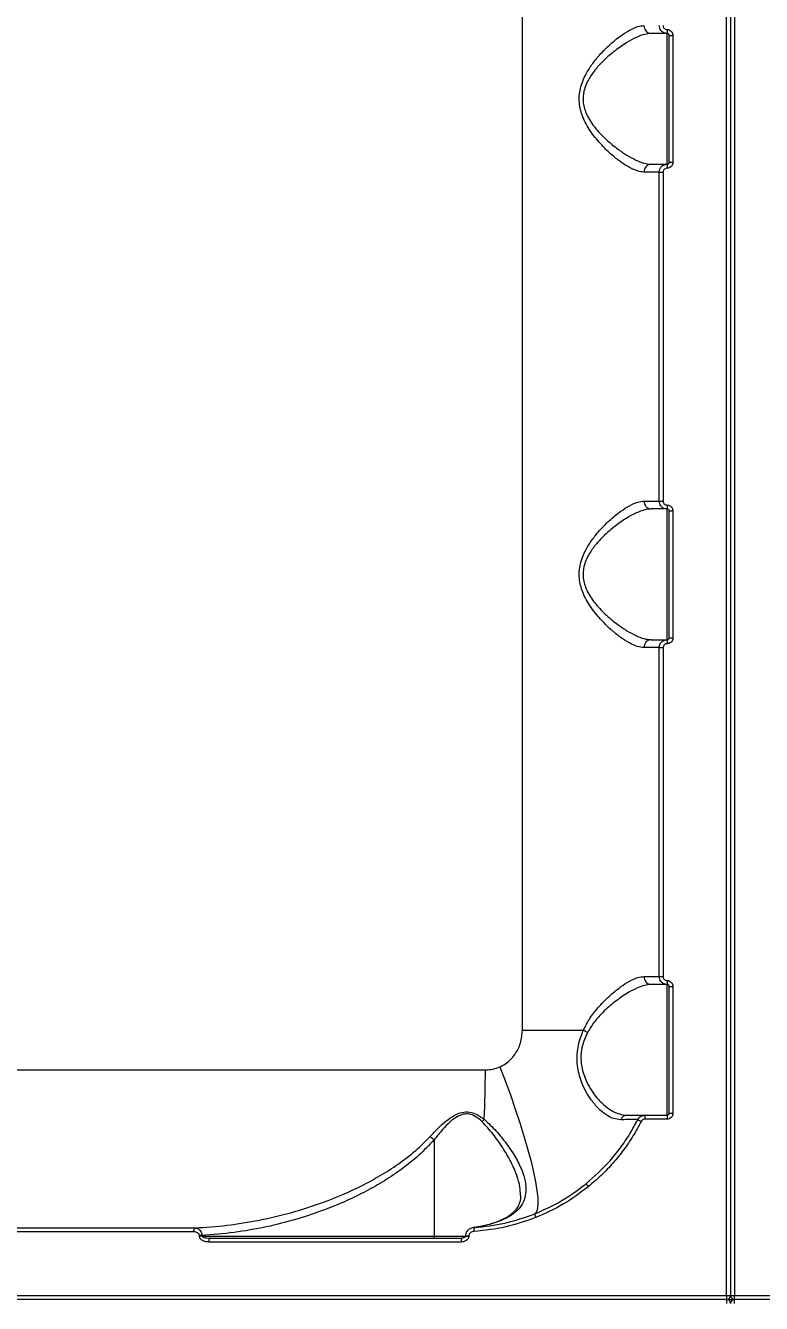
# Model space of a CAD drawing. Header units: millimetres. Extents: x -6796 to 9036, y -6828 to 5710.
# Drawn here: x -2862.3 to -2676.7, y -828.9 to -506.4 of the extents above; entities that cross this region are included whole.
import ezdxf

# ---------------------------------------------------------------- set-up
doc = ezdxf.new("R2010")
doc.units = ezdxf.units.MM
doc.layers.add('DIKOM_РАЗМЕР_ЗОНА', color=7, linetype='Continuous')
doc.layers.add('DIKOM_РАЗМЕР_ОБЪЕКТА', color=7, linetype='Continuous')
doc.styles.add('style1', font='arial.ttf', dxfattribs={"width": 0.8})
doc.dimstyles.new('1-50', dxfattribs={"dimtxt": 300, "dimasz": 200, "dimexe": 100, "dimexo": 0, "dimgap": 100, "dimtad": 1, "dimtxsty": 'style1', "dimcen": 200, "dimclrd": 7, "dimclre": 7, "dimclrt": 7, "dimadec": 1, "dimazin": 2, "dimtfac": 1, "dimtmove": 0, "dimatfit": 2, "dimfxl": 0, "dimlwd": 25, "dimlwe": 18, "dimarcsym": 0})

# ---------------------------------------------------------------- blocks, each defined once
blk = doc.blocks.new('*D11')
at = {"layer": 'Defpoints', "color": 0, "transparency": 16777216}
for p in [(-5295.52, 688.88), (5479.37, 352.85), (5479.37, -5858.19)]:
    blk.add_point(p, dxfattribs=at)
at = {"layer": 'DIKOM_РАЗМЕР_ОБЪЕКТА', "color": 7, "lineweight": 18, "transparency": 16777216}
for p, q in [((-5295.52, 688.88), (-5295.52, -5958.19)), ((5479.37, 352.85), (5479.37, -5958.19))]:
    blk.add_line(p, q, dxfattribs=at)
at = {"layer": 'DIKOM_РАЗМЕР_ОБЪЕКТА', "color": 7, "lineweight": 25, "transparency": 16777216}
blk.add_line((-5095.52, -5858.19), (5279.37, -5858.19), dxfattribs=at)
at = {"layer": 'DIKOM_РАЗМЕР_ОБЪЕКТА', "color": 7, "transparency": 16777216}
for points in [[(-5095.52, -5824.85), (-5095.52, -5891.52), (-5295.52, -5858.19)], [(5279.37, -5824.85), (5279.37, -5891.52), (5479.37, -5858.19)]]:
    blk.add_solid(points, dxfattribs=at)
at = {"layer": 'DIKOM_РАЗМЕР_ОБЪЕКТА', "color": 7, "transparency": 16777216, "insert": (180.34, -5605.01), "char_height": 300, "attachment_point": 5, "style": 'style1'}
blk.add_mtext('10800', dxfattribs=at)
blk = doc.blocks.new('*D14')
at = {"layer": 'Defpoints', "color": 0, "transparency": 16777216}
for p in [(-6795.52, 688.88), (6979.37, 688.88), (6979.37, -6727.83)]:
    blk.add_point(p, dxfattribs=at)
at = {"layer": 'DIKOM_РАЗМЕР_ЗОНА', "color": 7, "lineweight": 18, "transparency": 16777216}
for p, q in [((-6795.52, 688.88), (-6795.52, -6827.83)), ((6979.37, 688.88), (6979.37, -6827.83))]:
    blk.add_line(p, q, dxfattribs=at)
at = {"layer": 'DIKOM_РАЗМЕР_ЗОНА', "color": 7, "lineweight": 25, "transparency": 16777216}
blk.add_line((-6595.52, -6727.83), (6779.37, -6727.83), dxfattribs=at)
at = {"layer": 'DIKOM_РАЗМЕР_ЗОНА', "color": 7, "transparency": 16777216}
for points in [[(-6595.52, -6694.5), (-6595.52, -6761.17), (-6795.52, -6727.83)], [(6779.37, -6694.5), (6779.37, -6761.17), (6979.37, -6727.83)]]:
    blk.add_solid(points, dxfattribs=at)
at = {"layer": 'DIKOM_РАЗМЕР_ЗОНА', "color": 7, "transparency": 16777216, "insert": (26.03, -6474.56), "char_height": 300, "attachment_point": 5, "style": 'style1'}
blk.add_mtext('13800', dxfattribs=at)

msp = doc.modelspace()

# ---------------------------------------------------------------- linework, layer by layer
at = {"color": 7, "linetype": 'Continuous', "lineweight": 15}
for p, q in [((-2685.516, -826.885), (-2685.516, -342.885)), ((-2684.513, -342.885), (-2684.513, -826.885)), ((-2683.511, -342.885), (-2683.511, -826.885)), ((-2737.015, -759.885), (-2737.015, -409.885)), ((-2700.513, -508.385), (-2704.563, -508.385)), ((-2700.513, -541.385), (-2700.513, -508.385)), ((-2700.013, -508.885), (-2699.048, -508.885)), ((-2700.013, -540.885), (-2700.013, -508.885)), ((-2699.048, -508.885), (-2699.048, -540.885)), ((-2704.563, -541.385), (-2700.513, -541.385)), ((-2700.013, -540.885), (-2699.048, -540.885)), ((-2702.513, -543.385), (-2706.37, -543.385)), ((-2702.513, -543.385), (-2701.554, -543.385)), ((-2702.513, -626.385), (-2702.513, -543.385)), ((-2701.554, -543.385), (-2701.554, -626.385)), ((-2706.37, -626.385), (-2702.513, -626.385)), ((-2700.513, -628.385), (-2704.563, -628.385)), ((-2702.513, -626.385), (-2701.554, -626.385)), ((-2700.513, -661.385), (-2700.513, -628.385)), ((-2700.013, -628.885), (-2699.048, -628.885)), ((-2700.013, -660.885), (-2700.013, -628.885)), ((-2699.048, -628.885), (-2699.048, -660.885)), ((-2700.013, -660.885), (-2699.048, -660.885)), ((-2702.513, -663.385), (-2706.37, -663.385)), ((-2704.563, -661.385), (-2700.513, -661.385)), ((-2702.513, -663.385), (-2701.554, -663.385)), ((-2702.513, -746.385), (-2702.513, -663.385)), ((-2701.554, -663.385), (-2701.554, -746.385)), ((-2706.37, -746.385), (-2702.513, -746.385)), ((-2702.513, -746.385), (-2701.554, -746.385)), ((-2700.513, -748.385), (-2704.563, -748.385)), ((-2700.513, -781.385), (-2700.513, -748.385)), ((-2700.013, -748.885), (-2699.048, -748.885)), ((-2700.013, -780.885), (-2700.013, -748.885)), ((-2699.048, -748.885), (-2699.048, -780.885)), ((-2737.015, -759.885), (-2721.607, -759.885)), ((-3066.513, -769.935), (-2746.361, -769.935)), ((-2700.551, -782.385), (-2706.178, -782.385)), ((-2706.126, -781.385), (-2700.513, -781.385)), ((-2700.013, -780.885), (-2699.048, -780.885)), ((-2759.325, -787.637), (-2759.325, -811.885)), ((-2819.968, -810.825), (-2883.146, -810.825)), ((-2882.708, -809.828), (-2819.669, -809.828)), ((-2818.493, -811.885), (-2818.493, -811.763)), ((-2817.855, -811.763), (-2818.493, -811.763)), ((-2817.855, -811.885), (-2818.493, -811.885)), ((-2817.855, -811.763), (-2817.855, -811.885)), ((-2817.855, -811.885), (-2759.325, -811.885)), ((-2815.814, -812.385), (-2752.326, -812.385)), ((-2759.325, -811.885), (-2751.357, -811.885)), ((-2751.375, -811.798), (-2751.375, -811.885)), ((-2751.375, -811.798), (-2750.532, -811.798)), ((-2751.375, -811.885), (-2750.532, -811.885)), ((-2750.532, -811.798), (-2750.532, -811.885)), ((-2752.488, -813.385), (-2816.127, -813.385)), ((-3104.513, -826.885), (-2685.516, -826.885)), ((-2685.513, -827.885), (-3103.513, -827.885)), ((-2685.516, -826.885), (-2684.513, -826.885)), ((-2685.513, -827.885), (-2683.513, -827.885)), ((-2684.513, -826.885), (-2683.511, -826.885)), ((-2265.513, -827.885), (-2683.513, -827.885)), ((-2683.511, -826.885), (-2264.513, -826.885))]:
    msp.add_line(p, q, dxfattribs=at)
at = {"color": 7, "linetype": 'Continuous', "lineweight": 15, "flags": 128}
for points in [[(-2742.719, -769.176), (-2741.312, -772.87), (-2739.98, -776.527), (-2738.735, -780.111), (-2737.589, -783.588), (-2736.554, -786.923), (-2735.64, -790.082), (-2734.856, -793.035), (-2734.21, -795.752), (-2733.708, -798.207), (-2733.355, -800.376), (-2733.155, -802.236), (-2733.11, -803.77), (-2733.219, -804.962), (-2733.482, -805.801), (-2733.897, -806.279)], [(-2815.814, -812.385), (-2815.875, -812.404), (-2815.934, -812.461), (-2815.988, -812.554), (-2816.035, -812.678), (-2816.074, -812.83), (-2816.103, -813.002), (-2816.121, -813.19), (-2816.127, -813.385)], [(-2759.165, -812.385), (-2759.196, -812.375), (-2759.226, -812.347), (-2759.254, -812.301), (-2759.278, -812.239), (-2759.298, -812.163), (-2759.313, -812.077), (-2759.322, -811.983), (-2759.325, -811.885)]]:
    msp.add_lwpolyline(points, dxfattribs=at)
at = {"color": 7, "linetype": 'Continuous', "lineweight": 15}
for centre, radius, start, end in [((-2704.462, -506.477), 1.911, 177.24037, 266.95519), ((-2694.026, -507.637), 6.53, 177.78964, 186.57935), ((-2704.462, -543.293), 1.911, 93.04481, 182.75963), ((-2694.023, -542.133), 6.533, 173.42246, 182.20854), ((-2704.462, -626.477), 1.911, 177.24037, 266.95519), ((-2694.024, -627.637), 6.532, 177.79085, 186.57815), ((-2704.462, -663.293), 1.911, 93.04481, 182.75963), ((-2694.023, -662.133), 6.533, 173.42246, 182.20854), ((-2704.462, -746.477), 1.911, 177.24037, 266.95519), ((-2694.024, -747.637), 6.532, 177.79085, 186.57815), ((-2717.666, -753.545), 7.465, 238.13592, 247.17642), ((-2982.311, -770.065), 235.951, 357.00014, 0.03145), ((-2742.219, -786.611), 6.129, 136.76276, 144.32303), ((-2710.559, -783.145), 1.761, 91.82893, 158.86754), ((-2702.955, -774.293), 9.571, 238.81884, 244.52233), ((-2701.309, -782.135), 4.875, 171.15701, 182.94719), ((-2694.024, -782.133), 6.532, 173.42185, 182.20915), ((-2717.809, -797.034), 3.546, 207.44365, 222.81296), ((-2731.521, -806.123), 2.382, 183.76117, 207.07277), ((-2818.829, -810.623), 1.157, 136.56294, 190.06119), ((-2750.822, -813.142), 1.684, 153.3039, 188.3057), ((-2747.283, -810.374), 1.972, 160.74453, 190.07926), ((-2576.379, -827.125), 109.137, 179.87414, 180.39909), ((-2576.327, -828.645), 109.189, 179.60102, 180.12579), ((-2685.513, -826.885), 1, 270, 0), ((-2685.513, -828.885), 1, 0, 90), ((-2683.513, -826.885), 1, 180, 270), ((-2683.513, -828.885), 1, 90, 180), ((-2792.647, -827.125), 109.137, 359.60091, 0.12586), ((-2792.7, -828.645), 109.189, 359.87421, 0.39898)]:
    msp.add_arc(centre, radius, start, end, dxfattribs=at)
for points, knots in [([(-2706.37, -543.385), (-2706.916, -543.324), (-2708.025, -543.198), (-2709.998, -542.276), (-2712.127, -540.923), (-2714.494, -539.05), (-2717.073, -536.588), (-2719.642, -533.512), (-2721.687, -530.095), (-2722.632, -526.983), (-2722.762, -524.538), (-2722.547, -522.67), (-2722.026, -520.823), (-2721.109, -518.719), (-2719.725, -516.461), (-2717.643, -513.821), (-2715.076, -511.214), (-2712.376, -509.006), (-2709.95, -507.461), (-2707.962, -506.552), (-2706.869, -506.438), (-2706.37, -506.385)], [0, 0, 0, 0, 0.0545833, 0.1110317, 0.1659469, 0.2220138, 0.2890715, 0.3579607, 0.4226731, 0.4774032, 0.504749, 0.5330998, 0.5623527, 0.5923815, 0.6398882, 0.6885834, 0.759283, 0.8320581, 0.8901591, 0.9498665, 1, 1, 1, 1]), ([(-2704.563, -508.385), (-2705.088, -508.432), (-2706.224, -508.534), (-2708.304, -509.337), (-2710.817, -510.691), (-2713.663, -512.661), (-2716.336, -514.955), (-2718.552, -517.333), (-2720.003, -519.325), (-2720.987, -521.231), (-2721.642, -523.164), (-2721.786, -524.895), (-2721.595, -526.516), (-2721.268, -527.802), (-2720.323, -529.993), (-2718.487, -532.59), (-2715.806, -535.318), (-2713.122, -537.498), (-2710.622, -539.18), (-2708.412, -540.376), (-2706.329, -541.21), (-2705.157, -541.326), (-2704.563, -541.385)], [0, 0, 0, 0, 0.0507139, 0.1099134, 0.1707246, 0.2426512, 0.3164742, 0.3637503, 0.4119888, 0.4400481, 0.4688589, 0.5101002, 0.5210864, 0.5468185, 0.5734083, 0.6369348, 0.7046129, 0.7741503, 0.8302523, 0.8873305, 0.9428803, 1, 1, 1, 1]), ([(-2700.513, -508.385), (-2700.661, -508.375), (-2701.033, -508.351), (-2701.596, -508.111), (-2702.102, -507.658), (-2702.447, -507.059), (-2702.491, -506.61), (-2702.513, -506.385)], [0, 0, 0, 0, 0.1417407, 0.3564094, 0.5709485, 0.7854688, 1, 1, 1, 1]), ([(-2701.554, -506.385), (-2701.543, -506.498), (-2701.52, -506.722), (-2701.348, -507.022), (-2701.094, -507.248), (-2700.812, -507.368), (-2700.625, -507.38), (-2700.551, -507.385)], [0, 0, 0, 0, 0.2142336, 0.428532, 0.6430994, 0.8580948, 1, 1, 1, 1]), ([(-2700.551, -507.385), (-2700.44, -507.392), (-2700.161, -507.411), (-2699.738, -507.591), (-2699.357, -507.93), (-2699.097, -508.379), (-2699.064, -508.717), (-2699.048, -508.885)], [0, 0, 0, 0, 0.1418241, 0.3566522, 0.5713677, 0.7857159, 1, 1, 1, 1]), ([(-2700.013, -508.885), (-2700.019, -508.829), (-2700.03, -508.716), (-2700.116, -508.567), (-2700.243, -508.454), (-2700.383, -508.394), (-2700.476, -508.388), (-2700.513, -508.385)], [0, 0, 0, 0, 0.2138913, 0.4282159, 0.6429459, 0.858085, 1, 1, 1, 1]), ([(-2702.513, -543.385), (-2702.503, -543.238), (-2702.479, -542.867), (-2702.24, -542.305), (-2701.788, -541.797), (-2701.188, -541.452), (-2700.738, -541.407), (-2700.513, -541.385)], [0, 0, 0, 0, 0.1407071, 0.3554537, 0.5702532, 0.7851087, 1, 1, 1, 1]), ([(-2699.048, -540.885), (-2699.055, -540.995), (-2699.073, -541.274), (-2699.253, -541.696), (-2699.593, -542.077), (-2700.044, -542.335), (-2700.382, -542.369), (-2700.551, -542.385)], [0, 0, 0, 0, 0.1406016, 0.3550929, 0.5698847, 0.784917, 1, 1, 1, 1]), ([(-2700.513, -541.385), (-2700.457, -541.38), (-2700.345, -541.368), (-2700.195, -541.282), (-2700.081, -541.155), (-2700.022, -541.015), (-2700.015, -540.922), (-2700.013, -540.885)], [0, 0, 0, 0, 0.2153618, 0.4304688, 0.6453671, 0.8595896, 1, 1, 1, 1]), ([(-2700.551, -542.385), (-2700.664, -542.396), (-2700.889, -542.418), (-2701.19, -542.591), (-2701.417, -542.845), (-2701.537, -543.126), (-2701.549, -543.312), (-2701.554, -543.385)], [0, 0, 0, 0, 0.2152037, 0.4301645, 0.6450299, 0.8594951, 1, 1, 1, 1]), ([(-2706.37, -663.385), (-2706.916, -663.324), (-2708.025, -663.198), (-2709.998, -662.276), (-2712.127, -660.923), (-2714.494, -659.05), (-2717.073, -656.588), (-2719.642, -653.512), (-2721.687, -650.095), (-2722.632, -646.983), (-2722.762, -644.538), (-2722.547, -642.67), (-2722.026, -640.823), (-2721.109, -638.719), (-2719.725, -636.461), (-2717.643, -633.821), (-2715.076, -631.214), (-2712.376, -629.006), (-2709.95, -627.461), (-2707.962, -626.552), (-2706.869, -626.438), (-2706.37, -626.385)], [0, 0, 0, 0, 0.0545833, 0.1110317, 0.1659469, 0.2220138, 0.2890715, 0.3579607, 0.4226731, 0.4774032, 0.504749, 0.5330998, 0.5623527, 0.5923815, 0.6398882, 0.6885834, 0.759283, 0.8320581, 0.8901591, 0.9498665, 1, 1, 1, 1]), ([(-2704.563, -628.385), (-2705.088, -628.432), (-2706.224, -628.534), (-2708.304, -629.337), (-2710.817, -630.691), (-2713.663, -632.661), (-2716.336, -634.955), (-2718.552, -637.333), (-2720.003, -639.325), (-2720.987, -641.231), (-2721.642, -643.164), (-2721.786, -644.895), (-2721.595, -646.516), (-2721.268, -647.802), (-2720.323, -649.993), (-2718.487, -652.59), (-2715.806, -655.317), (-2713.122, -657.498), (-2710.622, -659.18), (-2708.412, -660.376), (-2706.329, -661.21), (-2705.157, -661.326), (-2704.563, -661.385)], [0, 0, 0, 0, 0.0507139, 0.1099134, 0.1707247, 0.2426513, 0.3164743, 0.3637504, 0.4119889, 0.4400482, 0.468859, 0.5101004, 0.5210865, 0.5468186, 0.5734085, 0.636935, 0.7046118, 0.7741503, 0.8302523, 0.8873305, 0.9428803, 1, 1, 1, 1]), ([(-2700.513, -628.385), (-2700.661, -628.375), (-2701.033, -628.351), (-2701.596, -628.111), (-2702.102, -627.658), (-2702.447, -627.059), (-2702.491, -626.61), (-2702.513, -626.385)], [0, 0, 0, 0, 0.1417407, 0.3564094, 0.5709485, 0.7854688, 1, 1, 1, 1]), ([(-2701.554, -626.385), (-2701.543, -626.498), (-2701.52, -626.722), (-2701.348, -627.022), (-2701.094, -627.248), (-2700.812, -627.368), (-2700.625, -627.38), (-2700.551, -627.385)], [0, 0, 0, 0, 0.2142336, 0.428532, 0.6430994, 0.8580948, 1, 1, 1, 1]), ([(-2700.551, -627.385), (-2700.44, -627.392), (-2700.161, -627.411), (-2699.738, -627.591), (-2699.357, -627.93), (-2699.097, -628.379), (-2699.064, -628.717), (-2699.048, -628.885)], [0, 0, 0, 0, 0.1418241, 0.3566522, 0.5713677, 0.7857159, 1, 1, 1, 1]), ([(-2700.013, -628.885), (-2700.019, -628.829), (-2700.03, -628.716), (-2700.116, -628.567), (-2700.243, -628.454), (-2700.383, -628.394), (-2700.476, -628.388), (-2700.513, -628.385)], [0, 0, 0, 0, 0.2138913, 0.4282159, 0.6429459, 0.858085, 1, 1, 1, 1]), ([(-2699.048, -660.885), (-2699.055, -660.995), (-2699.073, -661.274), (-2699.253, -661.696), (-2699.593, -662.077), (-2700.044, -662.335), (-2700.382, -662.369), (-2700.551, -662.385)], [0, 0, 0, 0, 0.1406016, 0.3550929, 0.5698847, 0.784917, 1, 1, 1, 1]), ([(-2700.513, -661.385), (-2700.457, -661.38), (-2700.345, -661.368), (-2700.195, -661.282), (-2700.081, -661.155), (-2700.022, -661.015), (-2700.015, -660.922), (-2700.013, -660.885)], [0, 0, 0, 0, 0.2153618, 0.4304688, 0.6453671, 0.8595896, 1, 1, 1, 1]), ([(-2702.513, -663.385), (-2702.503, -663.238), (-2702.479, -662.867), (-2702.24, -662.305), (-2701.788, -661.797), (-2701.188, -661.452), (-2700.738, -661.407), (-2700.513, -661.385)], [0, 0, 0, 0, 0.1407071, 0.3554537, 0.5702532, 0.7851087, 1, 1, 1, 1]), ([(-2700.551, -662.385), (-2700.664, -662.396), (-2700.889, -662.418), (-2701.19, -662.591), (-2701.417, -662.845), (-2701.537, -663.126), (-2701.549, -663.312), (-2701.554, -663.385)], [0, 0, 0, 0, 0.2152037, 0.4301645, 0.6450299, 0.8594951, 1, 1, 1, 1]), ([(-2721.607, -759.885), (-2721.092, -758.879), (-2720.043, -756.831), (-2717.788, -753.994), (-2715.155, -751.281), (-2712.448, -749.06), (-2710.012, -747.495), (-2707.995, -746.56), (-2706.884, -746.441), (-2706.37, -746.385)], [0, 0, 0, 0, 0.1261003, 0.2567264, 0.4243345, 0.5968609, 0.735297, 0.8775658, 1, 1, 1, 1]), ([(-2700.513, -748.385), (-2700.661, -748.375), (-2701.033, -748.351), (-2701.596, -748.111), (-2702.102, -747.658), (-2702.447, -747.059), (-2702.491, -746.61), (-2702.513, -746.385)], [0, 0, 0, 0, 0.1417407, 0.3564094, 0.5709485, 0.7854688, 1, 1, 1, 1]), ([(-2701.554, -746.385), (-2701.543, -746.498), (-2701.52, -746.722), (-2701.348, -747.022), (-2701.094, -747.248), (-2700.812, -747.368), (-2700.625, -747.38), (-2700.551, -747.385)], [0, 0, 0, 0, 0.2142336, 0.428532, 0.6430994, 0.8580948, 1, 1, 1, 1]), ([(-2700.551, -747.385), (-2700.44, -747.392), (-2700.161, -747.411), (-2699.738, -747.591), (-2699.356, -747.93), (-2699.098, -748.379), (-2699.064, -748.717), (-2699.048, -748.885)], [0, 0, 0, 0, 0.1418226, 0.3566484, 0.571328, 0.7857181, 1, 1, 1, 1]), ([(-2704.563, -748.385), (-2705.104, -748.435), (-2706.259, -748.541), (-2708.37, -749.367), (-2710.892, -750.739), (-2713.745, -752.719), (-2716.476, -755.1), (-2718.869, -757.639), (-2719.992, -759.488), (-2720.561, -760.426)], [0, 0, 0, 0, 0.1227091, 0.2624596, 0.4060165, 0.5749246, 0.7482624, 0.87237, 1, 1, 1, 1]), ([(-2700.013, -748.885), (-2700.019, -748.829), (-2700.03, -748.716), (-2700.116, -748.567), (-2700.243, -748.454), (-2700.383, -748.394), (-2700.476, -748.388), (-2700.513, -748.385)], [0, 0, 0, 0, 0.2138913, 0.4282159, 0.6429459, 0.858085, 1, 1, 1, 1]), ([(-2742.719, -769.176), (-2742.199, -768.908), (-2740.745, -768.16), (-2738.82, -766.154), (-2737.304, -763.204), (-2737.112, -760.999), (-2737.015, -759.885)], [0, 0, 0, 0, 0.1529673, 0.4283708, 0.7114348, 1, 1, 1, 1]), ([(-2712.201, -782.51), (-2712.825, -782.448), (-2714.072, -782.322), (-2715.993, -781.312), (-2717.896, -779.735), (-2719.592, -777.728), (-2721.032, -775.445), (-2722.069, -773.221), (-2722.784, -770.986), (-2723.196, -768.831), (-2723.293, -766.558), (-2722.998, -763.715), (-2722.305, -761.479), (-2721.7, -760.098), (-2721.607, -759.885)], [0, 0, 0, 0, 0.1101006, 0.2202176, 0.3292883, 0.4383108, 0.5249636, 0.611516, 0.6753427, 0.7390957, 0.8039946, 0.868888, 0.9797325, 1, 1, 1, 1]), ([(-2720.561, -760.426), (-2720.659, -760.622), (-2721.287, -761.877), (-2721.988, -763.86), (-2722.305, -766.363), (-2722.255, -767.773), (-2722.075, -769.202), (-2721.754, -770.646), (-2720.991, -772.707), (-2719.888, -774.778), (-2718.379, -776.89), (-2716.59, -778.77), (-2714.606, -780.237), (-2712.584, -781.199), (-2711.277, -781.323), (-2710.615, -781.385)], [0, 0, 0, 0, 0.0200997, 0.1287252, 0.1852723, 0.2440076, 0.2548637, 0.316797, 0.3805927, 0.4664193, 0.5546314, 0.6638237, 0.7761644, 0.8865578, 1, 1, 1, 1]), ([(-2746.361, -769.935), (-2746.302, -769.935), (-2745.662, -769.931), (-2744.409, -769.803), (-2743.289, -769.387), (-2742.719, -769.176)], [0, 0, 0, 0, 0.0467793, 0.5142554, 1, 1, 1, 1]), ([(-2760.325, -786.789), (-2759.642, -786.062), (-2758.379, -784.718), (-2756.374, -782.87), (-2754.394, -781.447), (-2752.353, -780.56), (-2750.382, -780.467), (-2748.434, -781.111), (-2747.322, -781.938), (-2746.684, -782.413)], [0, 0, 0, 0, 0.1839842, 0.3401644, 0.4956616, 0.624195, 0.7374791, 0.8492302, 1, 1, 1, 1]), ([(-2747.197, -783.037), (-2747.756, -782.541), (-2748.714, -781.69), (-2750.349, -781.039), (-2751.47, -781.045), (-2752.638, -781.305), (-2754.079, -782.049), (-2755.826, -783.541), (-2757.6, -785.478), (-2758.715, -786.874), (-2759.325, -787.637)], [0, 0, 0, 0, 0.1504006, 0.2579071, 0.3420734, 0.3655443, 0.4905001, 0.6488076, 0.8079291, 1, 1, 1, 1]), ([(-2737.534, -801.645), (-2737.546, -800.943), (-2737.575, -799.326), (-2738.418, -796.453), (-2739.885, -793.083), (-2741.955, -789.599), (-2744.293, -786.137), (-2746.23, -784.07), (-2747.197, -783.037)], [0, 0, 0, 0, 0.1255126, 0.2893086, 0.4754279, 0.6616471, 0.8309777, 1, 1, 1, 1]), ([(-2746.684, -782.413), (-2745.636, -783.386), (-2743.539, -785.334), (-2740.982, -788.631), (-2738.754, -791.937), (-2737.15, -795.138), (-2736.242, -798.06), (-2736.041, -800.563), (-2736.491, -802.738), (-2737.494, -804.606), (-2739.142, -806.238), (-2740.855, -807.294), (-2741.999, -807.788), (-2742.256, -807.899)], [0, 0, 0, 0, 0.1039383, 0.2080593, 0.3213682, 0.4346148, 0.5351347, 0.6355713, 0.7202672, 0.8048982, 0.8901547, 0.9753354, 1, 1, 1, 1]), ([(-2720.956, -798.668), (-2718.895, -796.83), (-2715.773, -794.045), (-2712.28, -789.656), (-2709.89, -786.169), (-2708.564, -783.699), (-2707.91, -782.481)], [0, 0, 0, 0, 0.3951718, 0.5986722, 0.8021776, 1, 1, 1, 1]), ([(-2707.072, -782.933), (-2707.74, -784.175), (-2709.078, -786.658), (-2711.465, -790.157), (-2714.14, -793.485), (-2717.104, -796.622), (-2719.308, -798.503), (-2720.41, -799.444)], [0, 0, 0, 0, 0.1976857, 0.3953851, 0.5930892, 0.7965433, 1, 1, 1, 1]), ([(-2707.91, -782.481), (-2708.006, -782.483), (-2708.201, -782.486), (-2709.608, -782.495), (-2711.09, -782.503), (-2711.953, -782.509), (-2712.201, -782.51)], [0, 0, 0, 0, 0.3362357, 0.6822353, 0.9087892, 1, 1, 1, 1]), ([(-2710.615, -781.385), (-2709.769, -781.385), (-2708.027, -781.385), (-2706.452, -781.385), (-2706.236, -781.385), (-2706.126, -781.385)], [0, 0, 0, 0, 0.3175199, 0.653918, 1, 1, 1, 1]), ([(-2707.91, -782.481), (-2707.882, -782.429), (-2707.747, -782.18), (-2707.4, -781.798), (-2706.802, -781.452), (-2706.351, -781.407), (-2706.126, -781.385)], [0, 0, 0, 0, 0.0806095, 0.3870493, 0.6935234, 1, 1, 1, 1]), ([(-2706.178, -782.385), (-2706.291, -782.396), (-2706.516, -782.418), (-2706.816, -782.591), (-2706.99, -782.783), (-2707.058, -782.907), (-2707.072, -782.933)], [0, 0, 0, 0, 0.3068895, 0.6134074, 0.9195059, 1, 1, 1, 1]), ([(-2699.048, -780.885), (-2699.055, -780.995), (-2699.073, -781.274), (-2699.253, -781.696), (-2699.593, -782.077), (-2700.044, -782.335), (-2700.382, -782.369), (-2700.551, -782.385)], [0, 0, 0, 0, 0.1406016, 0.3550929, 0.5698847, 0.784917, 1, 1, 1, 1]), ([(-2700.513, -781.385), (-2700.457, -781.38), (-2700.345, -781.368), (-2700.195, -781.282), (-2700.081, -781.155), (-2700.022, -781.015), (-2700.015, -780.922), (-2700.013, -780.885)], [0, 0, 0, 0, 0.2153618, 0.4304688, 0.6453671, 0.8595896, 1, 1, 1, 1]), ([(-2819.669, -809.828), (-2816.939, -809.644), (-2811.48, -809.275), (-2803.309, -807.933), (-2795.186, -806.019), (-2786.518, -803.233), (-2779.069, -800.049), (-2772.849, -796.678), (-2768.277, -793.735), (-2764.021, -790.505), (-2761.509, -787.98), (-2760.325, -786.789)], [0, 0, 0, 0, 0.1269737, 0.2539553, 0.383671, 0.5133755, 0.6746735, 0.756563, 0.8384282, 0.9238221, 1, 1, 1, 1]), ([(-2760.325, -786.789), (-2760.295, -786.811), (-2760.129, -786.93), (-2759.783, -787.203), (-2759.49, -787.477), (-2759.328, -787.629)], [0, 0, 0, 0, 0.0927534, 0.4978769, 1, 1, 1, 1]), ([(-2759.328, -787.629), (-2760.576, -788.942), (-2763.087, -791.583), (-2767.331, -794.949), (-2771.788, -797.96), (-2776.448, -800.615), (-2781.283, -802.975), (-2787.086, -805.388), (-2793.867, -807.682), (-2801.702, -809.662), (-2809.707, -811.105), (-2815.139, -811.544), (-2817.855, -811.763)], [0, 0, 0, 0, 0.0822814, 0.1655633, 0.2475141, 0.3294887, 0.4129231, 0.4963684, 0.6209042, 0.7454515, 0.8727271, 1, 1, 1, 1]), ([(-2759.325, -787.637), (-2759.325, -787.636), (-2759.325, -787.634), (-2759.326, -787.631), (-2759.327, -787.63), (-2759.328, -787.629)], [0, 0, 0, 0, 0.4077129, 0.7620522, 1, 1, 1, 1]), ([(-2733.897, -806.279), (-2731.625, -805.271), (-2727.028, -803.231), (-2722.996, -800.201), (-2720.956, -798.668)], [0, 0, 0, 0, 0.4941544, 1, 1, 1, 1]), ([(-2720.41, -799.444), (-2722.447, -800.973), (-2726.567, -804.068), (-2731.265, -806.152), (-2733.641, -807.206)], [0, 0, 0, 0, 0.4941798, 1, 1, 1, 1]), ([(-2737.502, -801.637), (-2737.502, -801.924), (-2737.5, -802.67), (-2737.79, -803.734), (-2738.32, -804.813), (-2739.091, -805.756), (-2740.083, -806.608), (-2741.237, -807.353), (-2742.189, -807.772), (-2742.605, -807.955)], [0, 0, 0, 0, 0.1064463, 0.2770497, 0.4561494, 0.6000766, 0.7387904, 0.8857921, 1, 1, 1, 1]), ([(-2742.6, -807.926), (-2742.865, -808.045), (-2744.014, -808.559), (-2746.113, -809.148), (-2748.088, -809.611), (-2749.157, -809.705), (-2749.298, -809.717)], [0, 0, 0, 0, 0.1225043, 0.5293413, 0.938051, 1, 1, 1, 1]), ([(-2733.641, -807.206), (-2736.143, -808.09), (-2741.21, -809.88), (-2746.53, -810.437), (-2749.224, -810.719)], [0, 0, 0, 0, 0.4937664, 1, 1, 1, 1]), ([(-2749.144, -809.724), (-2746.573, -809.456), (-2741.367, -808.915), (-2736.408, -807.165), (-2733.897, -806.279)], [0, 0, 0, 0, 0.4937649, 1, 1, 1, 1]), ([(-2742.256, -807.899), (-2743.241, -808.27), (-2745.499, -809.12), (-2747.83, -809.506), (-2749.144, -809.724)], [0, 0, 0, 0, 0.4365717, 1, 1, 1, 1]), ([(-2742.581, -807.961), (-2742.573, -807.955), (-2742.495, -807.899), (-2742.376, -807.899), (-2742.272, -807.899), (-2742.256, -807.899)], [0, 0, 0, 0, 0.0891012, 0.8585724, 1, 1, 1, 1]), ([(-2818.493, -811.763), (-2818.502, -811.684), (-2818.52, -811.526), (-2818.667, -811.291), (-2818.949, -811.05), (-2819.405, -810.863), (-2819.774, -810.838), (-2819.968, -810.825)], [0, 0, 0, 0, 0.1190556, 0.2374743, 0.4123684, 0.6910694, 1, 1, 1, 1]), ([(-2819.669, -809.828), (-2819.433, -809.863), (-2818.971, -809.93), (-2818.414, -810.345), (-2818.077, -810.834), (-2817.897, -811.3), (-2817.869, -811.606), (-2817.855, -811.763)], [0, 0, 0, 0, 0.2736089, 0.5372272, 0.7207963, 0.8565249, 1, 1, 1, 1]), ([(-2816.127, -813.385), (-2816.438, -813.364), (-2817.034, -813.322), (-2817.768, -813.012), (-2818.219, -812.623), (-2818.451, -812.253), (-2818.479, -812.008), (-2818.493, -811.885)], [0, 0, 0, 0, 0.3089275, 0.5923389, 0.7697454, 0.8845005, 1, 1, 1, 1]), ([(-2817.855, -811.885), (-2817.853, -811.902), (-2817.848, -811.94), (-2817.803, -812.004), (-2817.659, -812.117), (-2816.997, -812.348), (-2816.344, -812.369), (-2815.814, -812.385)], [0, 0, 0, 0, 0.0233014, 0.0519837, 0.1042577, 0.2733777, 1, 1, 1, 1]), ([(-2750.532, -811.885), (-2750.548, -812.025), (-2750.578, -812.303), (-2750.822, -812.71), (-2751.249, -813.085), (-2751.841, -813.34), (-2752.284, -813.371), (-2752.488, -813.385)], [0, 0, 0, 0, 0.152248, 0.3040632, 0.50804, 0.7732469, 1, 1, 1, 1]), ([(-2751.381, -811.844), (-2751.378, -811.858), (-2751.372, -811.89), (-2751.385, -811.947), (-2751.43, -812.036), (-2751.56, -812.171), (-2751.833, -812.317), (-2752.113, -812.392), (-2752.294, -812.38), (-2752.326, -812.377)], [0, 0, 0, 0, 0.0362135, 0.0772496, 0.1418978, 0.2913908, 0.5428748, 0.9184144, 1, 1, 1, 1]), ([(-2749.293, -809.747), (-2749.333, -809.748), (-2749.686, -809.764), (-2750.27, -810.007), (-2750.914, -810.504), (-2751.266, -811.114), (-2751.413, -811.573), (-2751.373, -811.792), (-2751.371, -811.799)], [0, 0, 0, 0, 0.0381819, 0.3331238, 0.5749951, 0.7909199, 0.9935546, 1, 1, 1, 1]), ([(-2749.224, -810.719), (-2749.39, -810.743), (-2749.719, -810.792), (-2750.125, -811.02), (-2750.391, -811.305), (-2750.515, -811.57), (-2750.528, -811.734), (-2750.532, -811.798)], [0, 0, 0, 0, 0.2717305, 0.5388117, 0.7375447, 0.8966596, 1, 1, 1, 1])]:
    msp.add_open_spline(points, degree=3, knots=knots, dxfattribs=at)

# ---------------------------------------------------------------- dimensions: what is measured, and where the dimension line sits
at = {"layer": 'DIKOM_РАЗМЕР_ЗОНА', "color": 3}
dim = msp.add_linear_dim(base=(6979.369, -6727.833), p1=(-6795.523, 688.881), p2=(6979.369, 688.881), text='13800', dimstyle='1-50', dxfattribs=at)
dim.commit()
dim.dimension.update_dxf_attribs({"geometry": '*D14', "text_midpoint": (26.027, -6727.833), "dimtype": 160})
at = {"layer": 'DIKOM_РАЗМЕР_ОБЪЕКТА', "color": 3}
dim = msp.add_linear_dim(base=(5479.369, -5858.185), p1=(-5295.523, 688.88), p2=(5479.369, 352.849), text='10800', dimstyle='1-50', dxfattribs=at)
dim.commit()
dim.dimension.update_dxf_attribs({"geometry": '*D11', "text_midpoint": (180.342, -5858.185), "dimtype": 160})

doc.saveas('drawing.dxf')
